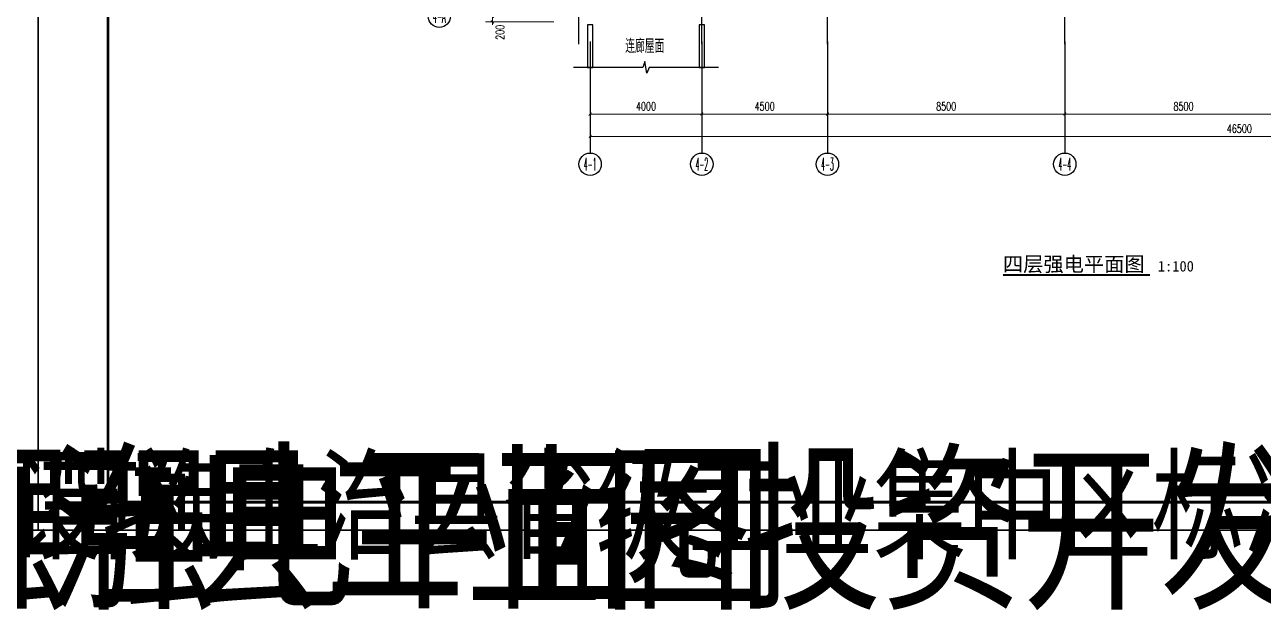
# Model space of a CAD drawing. Extents: x -124594 to 516503, y -3148 to 203159.
# Drawn here: x 249110 to 293464, y 73504 to 94491 of the extents above; entities that cross this region are included whole.
import ezdxf
from ezdxf.enums import TextEntityAlignment as Align

# ---------------------------------------------------------------- set-up
doc = ezdxf.new("R2018")
doc.units = 0
doc.header["$LTSCALE"] = 1000
doc.header["$MEASUREMENT"] = 0
doc.linetypes.add('DOTE', pattern=[2.42, 2, -0.2, 0.02, -0.2])
for name, color, linetype in [('AXIS', 3, 'Continuous'), ('AXIS_TEXT', 7, 'Continuous'), ('DIM_SYMB', 3, 'Continuous'), ('J-AXIS-轴线', 1, 'DOTE'), ('J-FLOR-屋顶', 140, 'Continuous'), ('PUB_TEXT', 7, 'Continuous'), ('PUB_TITLE', 4, 'Continuous'), ('TEL_SYMB', 3, 'Continuous'), ('图签目录', 255, 'Continuous'), ('打印框线', 7, 'Continuous'), ('标准打印框线2025-06-19-05-44', 7, 'Continuous')]:
    doc.layers.add(name, color=color, linetype=linetype)
doc.layers.add('建筑底图', color=8, linetype='Continuous', lineweight=5)
doc.styles.add('_TCH_AXIS', font='COMPLEX', dxfattribs={"bigfont": 'GBCBIG'})
doc.styles.add('_TCH_DIM_T3', font='SIMPLEX', dxfattribs={"width": 0.705882, "bigfont": 'GBCBIG'})
doc.styles.add('COMPLEX', font='COMPLEX')
doc.styles.add('HZ', font='simplex.shx', dxfattribs={"width": 0.7, "bigfont": 'hztxt.shx'})
doc.styles.get("Standard").update_dxf_attribs({"font": 'gbenor.shx', "bigfont": 'gbcbig.shx'})
doc.styles.add('宋体', font='宋体.ttf')
doc.dimstyles.new('_TCH_ARCH&&100', dxfattribs={"dimtxt": 297.5, "dimasz": 100, "dimexe": 250, "dimexo": 300, "dimgap": 126.25, "dimtad": 1, "dimdec": 0, "dimzin": 0, "dimdsep": 46, "dimtxsty": '_TCH_DIM_T3', "dimblk": 'ARCHTICK', "dimcen": 0.09, "dimclrt": 7, "dimazin": 2, "dimtfac": 1, "dimtdec": 0, "dimtix": 1, "dimtmove": 2, "dimatfit": 3, "dimfxl": 1, "dimtolj": 1, "dimtzin": 0, "dimarcsym": 0})

# ---------------------------------------------------------------- blocks, each defined once
blk = doc.blocks.new('_AXISO')
blk.add_circle((0, 0), 0.5)
at = {"layer": 'AXIS_TEXT', "style": 'COMPLEX', "width": 1.041667}
blk.add_attdef('A', text='', height=0.56, dxfattribs=at).set_placement((-0.25, -0.28), (0.25, -0.28), align=Align.FIT)
blk = doc.blocks.new('_ArchTick')
at = {"color": 0, "linetype": 'ByBlock', "const_width": 0.4}
blk.add_lwpolyline([(-0.5, -0.5), (0.5, 0.5)], dxfattribs=at)
blk = doc.blocks.new('*D216')
at = {"layer": 'AXIS', "color": 0, "lineweight": -2, "transparency": 16777216}
for p, q in [((269358, 93491), (269358, 90241)), ((315858, 93491), (315858, 90241)), ((269358, 90491), (315858, 90491))]:
    blk.add_line(p, q, dxfattribs=at)
at = {"layer": 'Defpoints', "color": 0, "transparency": 16777216}
for p in [(269358, 93791), (315858, 93791), (315858, 90491)]:
    blk.add_point(p, dxfattribs=at)
at = {"layer": 'AXIS', "color": 0, "lineweight": -2, "transparency": 16777216, "xscale": 100, "yscale": 100, "zscale": 100, "rotation": 180}
blk.add_blockref('_ArchTick', (269358, 90491), dxfattribs=at)
at = {"layer": 'AXIS', "color": 0, "lineweight": -2, "transparency": 16777216, "xscale": 100, "yscale": 100, "zscale": 100}
blk.add_blockref('_ArchTick', (315858, 90491), dxfattribs=at)
at = {"layer": 'AXIS', "color": 7, "transparency": 16777216, "insert": (292608, 90766), "char_height": 297.5, "attachment_point": 5, "style": '_TCH_DIM_T3'}
blk.add_mtext('\\A1;46500', dxfattribs=at)
blk = doc.blocks.new('*D220')
at = {"layer": 'AXIS', "color": 0, "lineweight": -2, "transparency": 16777216}
for p, q in [((286358, 93491), (286358, 91041)), ((294858, 93491), (294858, 91041)), ((286358, 91291), (294858, 91291))]:
    blk.add_line(p, q, dxfattribs=at)
at = {"layer": 'Defpoints', "color": 0, "transparency": 16777216}
for p in [(286358, 93791), (294858, 93791), (294858, 91291)]:
    blk.add_point(p, dxfattribs=at)
at = {"layer": 'AXIS', "color": 0, "lineweight": -2, "transparency": 16777216, "xscale": 100, "yscale": 100, "zscale": 100, "rotation": 180}
blk.add_blockref('_ArchTick', (286358, 91291), dxfattribs=at)
at = {"layer": 'AXIS', "color": 0, "lineweight": -2, "transparency": 16777216, "xscale": 100, "yscale": 100, "zscale": 100}
blk.add_blockref('_ArchTick', (294858, 91291), dxfattribs=at)
at = {"layer": 'AXIS', "color": 7, "transparency": 16777216, "insert": (290608, 91566), "char_height": 297.5, "attachment_point": 5, "style": '_TCH_DIM_T3'}
blk.add_mtext('\\A1;8500', dxfattribs=at)
blk = doc.blocks.new('*D221')
at = {"layer": 'AXIS', "color": 0, "lineweight": -2, "transparency": 16777216}
for p, q in [((277858, 93491), (277858, 91041)), ((286358, 93491), (286358, 91041)), ((277858, 91291), (286358, 91291))]:
    blk.add_line(p, q, dxfattribs=at)
at = {"layer": 'Defpoints', "color": 0, "transparency": 16777216}
for p in [(277858, 93791), (286358, 93791), (286358, 91291)]:
    blk.add_point(p, dxfattribs=at)
at = {"layer": 'AXIS', "color": 0, "lineweight": -2, "transparency": 16777216, "xscale": 100, "yscale": 100, "zscale": 100, "rotation": 180}
blk.add_blockref('_ArchTick', (277858, 91291), dxfattribs=at)
at = {"layer": 'AXIS', "color": 0, "lineweight": -2, "transparency": 16777216, "xscale": 100, "yscale": 100, "zscale": 100}
blk.add_blockref('_ArchTick', (286358, 91291), dxfattribs=at)
at = {"layer": 'AXIS', "color": 7, "transparency": 16777216, "insert": (282108, 91566), "char_height": 297.5, "attachment_point": 5, "style": '_TCH_DIM_T3'}
blk.add_mtext('\\A1;8500', dxfattribs=at)
blk = doc.blocks.new('*D222')
at = {"layer": 'AXIS', "color": 0, "lineweight": -2, "transparency": 16777216}
for p, q in [((273358, 93491), (273358, 91041)), ((277858, 93491), (277858, 91041)), ((273358, 91291), (277858, 91291))]:
    blk.add_line(p, q, dxfattribs=at)
at = {"layer": 'Defpoints', "color": 0, "transparency": 16777216}
for p in [(273358, 93791), (277858, 93791), (277858, 91291)]:
    blk.add_point(p, dxfattribs=at)
at = {"layer": 'AXIS', "color": 0, "lineweight": -2, "transparency": 16777216, "xscale": 100, "yscale": 100, "zscale": 100, "rotation": 180}
blk.add_blockref('_ArchTick', (273358, 91291), dxfattribs=at)
at = {"layer": 'AXIS', "color": 0, "lineweight": -2, "transparency": 16777216, "xscale": 100, "yscale": 100, "zscale": 100}
blk.add_blockref('_ArchTick', (277858, 91291), dxfattribs=at)
at = {"layer": 'AXIS', "color": 7, "transparency": 16777216, "insert": (275608, 91566), "char_height": 297.5, "attachment_point": 5, "style": '_TCH_DIM_T3'}
blk.add_mtext('\\A1;4500', dxfattribs=at)
blk = doc.blocks.new('*D223')
at = {"layer": 'AXIS', "color": 0, "lineweight": -2, "transparency": 16777216}
for p, q in [((269358, 93491), (269358, 91041)), ((273358, 93491), (273358, 91041)), ((269358, 91291), (273358, 91291))]:
    blk.add_line(p, q, dxfattribs=at)
at = {"layer": 'Defpoints', "color": 0, "transparency": 16777216}
for p in [(269358, 93791), (273358, 93791), (273358, 91291)]:
    blk.add_point(p, dxfattribs=at)
at = {"layer": 'AXIS', "color": 0, "lineweight": -2, "transparency": 16777216, "xscale": 100, "yscale": 100, "zscale": 100, "rotation": 180}
blk.add_blockref('_ArchTick', (269358, 91291), dxfattribs=at)
at = {"layer": 'AXIS', "color": 0, "lineweight": -2, "transparency": 16777216, "xscale": 100, "yscale": 100, "zscale": 100}
blk.add_blockref('_ArchTick', (273358, 91291), dxfattribs=at)
at = {"layer": 'AXIS', "color": 7, "transparency": 16777216, "insert": (271358, 91566), "char_height": 297.5, "attachment_point": 5, "style": '_TCH_DIM_T3'}
blk.add_mtext('\\A1;4000', dxfattribs=at)
blk = doc.blocks.new('*D241')
at = {"layer": 'AXIS', "color": 0, "lineweight": -2, "transparency": 16777216}
for p, q in [((268058, 94791), (265608, 94791)), ((268058, 94591), (265608, 94591)), ((265858, 94791), (265858, 94891)), ((265858, 94591), (265858, 94791)), ((265858, 94591), (265858, 94491))]:
    blk.add_line(p, q, dxfattribs=at)
at = {"layer": 'Defpoints', "color": 0, "transparency": 16777216}
for p in [(265858, 94791), (268358, 94791), (268358, 94591)]:
    blk.add_point(p, dxfattribs=at)
at = {"layer": 'AXIS', "color": 0, "lineweight": -2, "transparency": 16777216, "xscale": 100, "yscale": 100, "zscale": 100}
for p, rotation in [((265858, 94791), 270), ((265858, 94591), 90)]:
    blk.add_blockref('_ArchTick', p, dxfattribs=dict(at, rotation=rotation))
at = {"layer": 'AXIS', "color": 7, "transparency": 16777216, "insert": (266133, 94221), "char_height": 297.5, "attachment_point": 5, "rotation": 90, "style": '_TCH_DIM_T3'}
blk.add_mtext('\\A1;200', dxfattribs=at)
blk = doc.blocks.new('ztwj06_202506190545')
at = {"layer": '图签目录', "style": '宋体', "width": 0.8}
for tag, p in [('图纸编号', (81808, 2513)), ('图纸时间', (73625, 1528)), ('设计号', (77500, 1500))]:
    blk.add_attdef(tag, text='', height=300, dxfattribs=at).set_placement(p, align=Align.MIDDLE)
at = {"layer": '图签目录', "lineweight": 30, "width": 0.8, "flags": 104}
for tag, p in [('建设单位', (59500, 2466)), ('工程名称', (67500, 2492)), ('图纸名称', (75500, 2500))]:
    blk.add_attdef(tag, text='', height=300, dxfattribs=at).set_placement(p, align=Align.MIDDLE_CENTER)
at = {"layer": '图签目录', "style": '宋体', "width": 0.8}
for tag, p in [('65', (79497, 1364)), ('3', (81797, 1347))]:
    blk.add_attdef(tag, text='', height=300, dxfattribs=at).set_placement(p, align=Align.CENTER)
blk = doc.blocks.new('HASGGEWS')
at = {"layer": 'AXIS', "color": 8}
for p, q in [((269358.3, 93890.8), (269358.3, 89890.8)), ((273358.3, 93890.8), (273358.3, 89890.8)), ((277858.3, 93890.8), (277858.3, 89890.8)), ((286358.3, 93890.8), (286358.3, 89890.8))]:
    blk.add_line(p, q, dxfattribs=at)
at = {"layer": 'DIM_SYMB', "color": 8}
blk.add_lwpolyline([(273958.3, 92963.5), (271470.8, 92963.5), (271394.4, 92753.5), (271320.3, 93173.5), (271245.8, 92963.5), (268758.3, 92963.5)], dxfattribs=at)
at = {"layer": 'J-AXIS-轴线', "color": 8}
for p, q in [((273358.3, 93790.8), (273358.3, 119790.8)), ((277858.3, 93790.8), (277858.3, 119790.8)), ((286358.3, 93790.8), (286358.3, 119790.8)), ((268958.3, 93790.8), (268958.3, 107890.8))]:
    blk.add_line(p, q, dxfattribs=at)
at = {"layer": 'J-FLOR-屋顶', "color": 8}
for points in [[(269458.3, 94490.8), (269258.3, 94490.8), (269258.3, 92963.5), (269458.3, 92963.5)], [(273458.3, 94490.8), (273258.3, 94490.8), (273258.3, 92963.5), (273458.3, 92963.5)]]:
    blk.add_lwpolyline(points, close=True, dxfattribs=at)
at = {"layer": 'AXIS', "color": 8}
ref = blk.add_blockref('_AXISO', (263958.3, 94790.8), dxfattribs=dict(at, xscale=800, yscale=800, zscale=800))
ref.add_attrib('A', '4-A', dxfattribs={"layer": 'AXIS_TEXT', "color": 8, "height": 452.55, "style": '_TCH_AXIS', "width": 0.323077}).set_placement((263732.1, 94564.5), (264184.6, 94564.5), align=Align.FIT)
ref = blk.add_blockref('_AXISO', (269358.3, 89490.8), dxfattribs=dict(at, xscale=800, yscale=800, zscale=800))
ref.add_attrib('A', '4-1', dxfattribs={"layer": 'AXIS_TEXT', "color": 8, "height": 452.55, "style": '_TCH_AXIS', "width": 0.375}).set_placement((269132.1, 89264.5), (269584.6, 89264.5), align=Align.FIT)
ref = blk.add_blockref('_AXISO', (273358.3, 89490.8), dxfattribs=dict(at, xscale=800, yscale=800, zscale=800))
ref.add_attrib('A', '4-2', dxfattribs={"layer": 'AXIS_TEXT', "color": 8, "height": 452.55, "style": '_TCH_AXIS', "width": 0.344262}).set_placement((273132.1, 89264.5), (273584.6, 89264.5), align=Align.FIT)
ref = blk.add_blockref('_AXISO', (277858.3, 89490.8), dxfattribs=dict(at, xscale=800, yscale=800, zscale=800))
ref.add_attrib('A', '4-3', dxfattribs={"layer": 'AXIS_TEXT', "color": 8, "height": 452.55, "style": '_TCH_AXIS', "width": 0.344262}).set_placement((277632.1, 89264.5), (278084.6, 89264.5), align=Align.FIT)
ref = blk.add_blockref('_AXISO', (286358.3, 89490.8), dxfattribs=dict(at, xscale=800, yscale=800, zscale=800))
ref.add_attrib('A', '4-4', dxfattribs={"layer": 'AXIS_TEXT', "color": 8, "height": 452.55, "style": '_TCH_AXIS', "width": 0.333333}).set_placement((286132.1, 89264.5), (286584.6, 89264.5), align=Align.FIT)
at = {"layer": 'PUB_TEXT', "color": 8, "style": 'HZ', "width": 0.7}
blk.add_text('连廊屋面', height=500, dxfattribs=at).set_placement((270615.1, 93477.7))
at = {"layer": 'AXIS', "color": 8}
dim = blk.add_linear_dim(base=(265858.3, 94790.8), p1=(268358.3, 94590.8), p2=(268358.3, 94790.8), angle=90, dimstyle='_TCH_ARCH&&100', dxfattribs=at)
dim.commit()
dim.dimension.update_dxf_attribs({"geometry": '*D241', "text_midpoint": (266133.3, 94220.8), "dimtype": 161})
for p1, p2, distance, picture, middle in [((269358.3, 93790.8), (315858.3, 93790.8), -3300, '*D216', (292608.3, 90765.8)), ((269358.3, 93790.8), (273358.3, 93790.8), -2500, '*D223', (271358.3, 91565.8)), ((273358.3, 93790.8), (277858.3, 93790.8), -2500, '*D222', (275608.3, 91565.8)), ((277858.3, 93790.8), (286358.3, 93790.8), -2500, '*D221', (282108.3, 91565.8)), ((286358.3, 93790.8), (294858.3, 93790.8), -2500, '*D220', (290608.3, 91565.8))]:
    dim = blk.add_aligned_dim(p1=p1, p2=p2, distance=distance, dimstyle='_TCH_ARCH&&100', dxfattribs=at)
    dim.commit()
    dim.dimension.update_dxf_attribs({"geometry": picture, "text_midpoint": middle})

msp = doc.modelspace()

# ---------------------------------------------------------------- linework, layer by layer
at = {"layer": 'PUB_TITLE'}
for points in [[(165490, 76379), (249590, 76379), (249590, 135779), (165490, 135779)], [(249590, 76379), (333690, 76379), (333690, 135779), (249590, 135779)]]:
    msp.add_lwpolyline(points, close=True, dxfattribs=at)
at = {"layer": 'PUB_TITLE', "const_width": 100}
msp.add_lwpolyline([(252090, 77379), (332690, 77379), (332690, 134779), (252090, 134779)], close=True, dxfattribs=at)
at = {"layer": 'TEL_SYMB', "const_width": 70}
msp.add_lwpolyline([(284141, 85522), (289409, 85522)], dxfattribs=at)
at = {"layer": '打印框线'}
for points in [[(165490, 76379), (165490, 135779), (249590, 135779), (249590, 76379)], [(249590, 76379), (249590, 135779), (333690, 135779), (333690, 76379)]]:
    msp.add_lwpolyline(points, close=True, dxfattribs=at)
at = {"layer": '标准打印框线2025-06-19-05-44', "const_width": 20}
for points in [[(165490, 76379), (249590, 76379), (249590, 135779), (165490, 135779)], [(249590, 76379), (333690, 76379), (333690, 135779), (249590, 135779)]]:
    msp.add_lwpolyline(points, close=True, dxfattribs=at)

# ---------------------------------------------------------------- block references
at = {"layer": '建筑底图'}
msp.add_blockref('HASGGEWS', (0, 0), dxfattribs=at)
at = {"layer": '打印框线'}
ref = msp.add_blockref('ztwj06_202506190545', (81390, 76379), dxfattribs=at)
lines = msp.add_mtext('\\W0.8000;怀化市麻阳苗族自治县省级工业集中区标准化厂房及配套基础设施建设项目', dxfattribs={"layer": '图签目录', "insert": (148890, 78871), "char_height": 3194.69, "attachment_point": 1})
ref.add_attrib('工程名称', '', (148890, 78871), dxfattribs={"flags": 104}).embed_mtext(lines)
ref = msp.add_blockref('ztwj06_202506190545', (165490, 76379), dxfattribs=at)
lines = msp.add_mtext('\\W0.8000;麻阳苗族自治县工业园投资开发有限公司', dxfattribs={"layer": '图签目录', "insert": (224990, 78846), "char_height": 4792.03, "attachment_point": 1})
ref.add_attrib('建设单位', '', (224990, 78846), dxfattribs={"flags": 104}).embed_mtext(lines)
lines = msp.add_mtext('\\W0.8000;怀化市麻阳苗族自治县省级工业集中区标准化厂房及配套基础设施建设项目', dxfattribs={"layer": '图签目录', "insert": (232990, 78871), "char_height": 3194.69, "attachment_point": 1})
ref.add_attrib('工程名称', '', (232990, 78871), dxfattribs={"flags": 104}).embed_mtext(lines)
lines = msp.add_mtext('\\W0.8000;三层强电平面图', dxfattribs={"layer": '图签目录', "insert": (240990, 78879), "char_height": 4792.03, "attachment_point": 1})
ref.add_attrib('图纸名称', '', (240990, 78879), dxfattribs={"flags": 104}).embed_mtext(lines)

# ---------------------------------------------------------------- texts
at = {"layer": 'TEL_SYMB', "color": 7, "style": '宋体'}
for s, height, p in [('四层强电平面图', 531.6, (284141, 85646)), ('1:100', 379.7, (289689, 85646))]:
    msp.add_text(s, height=height, dxfattribs=at).set_placement(p)

doc.saveas('drawing.dxf')
